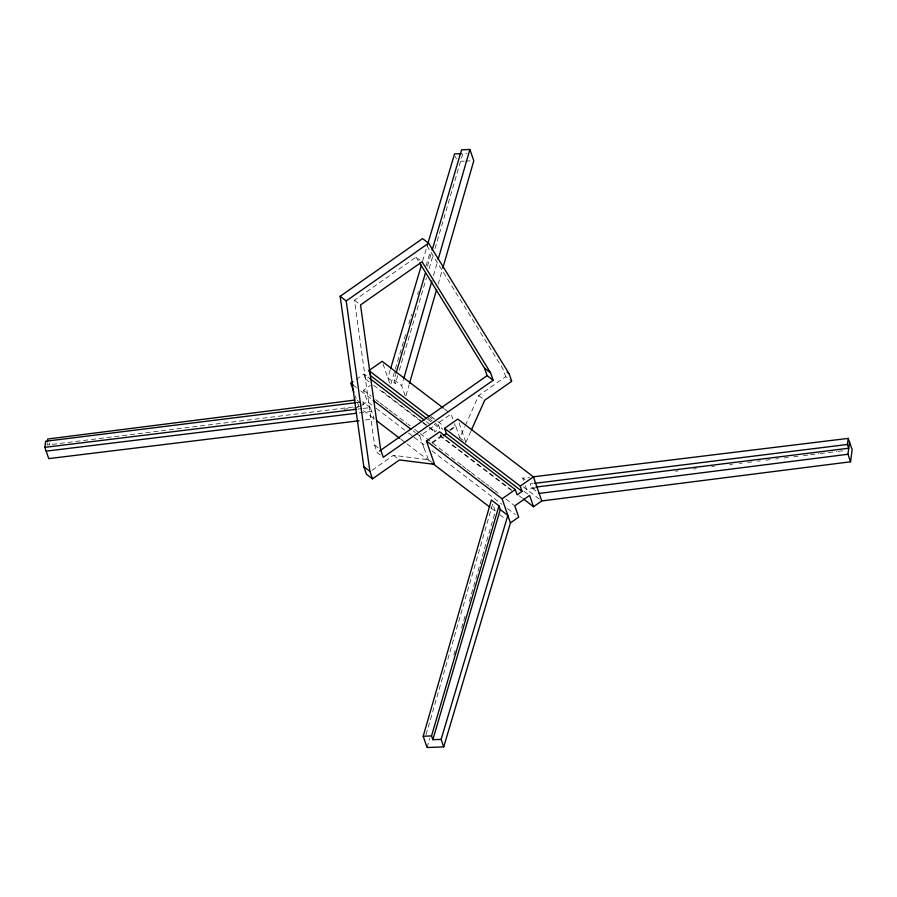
<?xml version="1.0" encoding="UTF-8"?>
<svg xmlns="http://www.w3.org/2000/svg" width="897" height="897" viewBox="0 0 897 897"><rect width="100%" height="100%" fill="white"/><g stroke="black" fill="none" stroke-linecap="round" stroke-linejoin="round"><path stroke-width="0.67" stroke-dasharray="4.49 3.36" d="M47.272 442.625L46.958 445.035L355.795 406.633M405.152 395.712L401.677 385.676L403.224 380.306M433.453 275.626L437.332 262.204M405.971 395.622L409.077 384.88M438.14 284.226L442.4 269.47M426.064 734.677L492.711 503.8L495.312 511.324L469.355 601.237M427.107 747.526L429.82 738.13M453.848 654.922L455.396 649.551M461.596 628.079L465.476 614.658M397.763 375.63L395.42 383.658L394.108 379.902L395.678 374.554M427.432 266.207L431.749 251.496M399.333 370.282L426.389 277.992M429.125 268.629L433.442 253.918M435.011 248.57L462.841 153.6L467.012 153.421M390.251 369.833L387.852 377.884L395.42 383.658M422.61 261.184L427.409 245.094M390.857 384.062L406.038 333.09M408.841 323.705L411.633 314.32M417.621 294.194L418.428 291.514M426.019 266.028L430.414 251.272M470.847 431.244L465.846 442.423L459.791 437.803L464.803 426.624M465.352 425.38L478.695 395.566L505.684 376.662L510.729 380.507M380.238 454.981L377.211 452.66L374.598 445.136L354.472 300.304L416.051 257.159L420.076 260.242M356.3 379.42L363.991 374.038L368.443 377.435M363.991 374.038L365.819 379.296L368.779 377.222M371.84 404.973L367.389 401.576L363.476 390.285L370.326 385.497M362.242 405.186L367.389 401.576M416.466 433.408L419.807 435.953L432.982 426.714L434.81 431.984L439.754 428.519L437.927 423.249L451.113 414.01L452.783 418.832M372.064 470.297L393.424 455.328L428.486 459.735L431.513 462.045M419.807 435.953L423.967 447.995L426.21 446.426M431.793 442.501L441.862 435.46M449.689 429.966L455.284 426.053L455.889 426.512L459.791 437.803M432.399 442.972L441.346 436.704M450.294 430.437L455.889 426.512M343.91 409.279L348.07 408.752M353.609 408.045L359.148 407.35M355.885 402.697L361.424 402.013M357.185 406.464L361.334 405.949M533.065 483.528L530.284 483.875L531.585 487.643L535.913 490.939M531.585 487.643L534.365 487.295M357.836 409.122L362.007 408.606M363.397 408.438L370.36 407.586L374.273 418.899L364.541 420.088M359.148 412.912L371.672 411.375M523.59 480.613L522.716 478.101L529.678 477.249M534.971 488.372L526.629 489.381L525.328 485.625M675.475 471.228L678.255 470.88M693.56 469.019L696.341 468.683M711.646 466.81L714.427 466.474M729.732 464.601L732.513 464.265M739.464 463.413L742.256 463.076M747.818 462.392L751.989 461.888M757.55 461.215L760.331 460.867M765.903 460.195L770.075 459.679M775.636 459.006L778.417 458.659M783.989 457.986L788.16 457.481M793.722 456.797L797.893 456.293M803.465 455.609L809.027 454.925M810.417 454.757L818.759 453.736M820.15 453.568L827.112 452.727M828.503 452.559L836.845 451.539M838.235 451.37L843.808 450.686M461.338 161.236L464.108 161.135M465.487 161.079L472.416 160.81M354.472 300.304L360.527 304.935M478.695 395.566L483.741 399.423M444.43 408.92L448.881 412.317M394.108 379.902L401.677 385.676M522.716 478.101L524.88 479.749M431.132 416.466L436.682 420.704M437.792 421.545L443.342 425.795M523.299 486.847L539.59 499.293M430.145 417.307L432.365 419M428.374 418.125L433.935 422.375M435.045 423.216L442.838 429.17M524.05 491.175L529.611 495.424M427.51 419.168L433.072 423.418M434.193 424.27L439.754 428.519M426.31 421.612L430.762 425.021M382.212 391.182L422.263 421.758M423.384 422.61L435.617 431.962M440.068 435.359L511.268 489.717M519.049 495.671L522.39 498.216M365.819 379.296L369.16 381.853M373.612 385.25L421.455 421.781M422.565 422.633L428.138 426.882M429.248 427.734L434.81 431.984M511.559 490.581L441.47 437.063L440.55 434.428M363.476 390.285L371.268 396.239M375.72 399.636L379.05 402.181M380.171 403.033L383.501 405.579M384.611 406.431L387.953 408.976M389.063 409.828L392.404 412.373M393.514 413.225L406.868 423.418M407.978 424.27L410.198 425.963M414.649 429.36L419.101 432.758M420.211 433.61L461.383 465.038M462.493 465.891L465.823 468.436M466.945 469.288L470.275 471.844M471.396 472.685L480.287 479.48M481.409 480.332L484.739 482.878M485.849 483.73L489.19 486.286M490.3 487.127L493.642 489.684M494.752 490.524L498.093 493.081M505.874 499.024L514.777 505.818M353.037 384.97L356.378 387.515M360.829 390.924L371.952 399.412M413.125 430.852L415.356 432.556M376.292 408.37L407.44 432.152M408.55 433.004L413.001 436.402M414.111 437.254L426.344 446.594M431.917 450.843L501.995 504.361M507.556 508.61L515.349 514.553M423.967 447.995L428.486 459.735M370.36 407.586L362.803 401.834L364.104 405.601L361.951 403.953M360.874 403.134L356.546 399.849L358.71 406.094M363.476 410.647L374.273 418.899M400.925 439.25L430.908 462.146M490.872 507.937L495.312 511.324M499.64 514.631L505.045 518.758M393.424 455.328L399.479 459.948M374.598 445.136L378.635 448.22M426.938 245.7L503.082 369.138L505.684 376.662M416.051 257.159L418.226 260.702M455.452 156.381L456.315 158.892M459.118 422.98L465.846 442.423M454.443 423.642L455.284 426.053M382.997 363.879L389.59 382.896M355.223 396.026L356.109 398.571M49.043 442.748L49.907 445.248"/><path stroke-width="1.35" d="M523.5 499.068L533.513 506.715L541.754 500.941L850.558 461.787L847.957 454.263L849.549 442.143M358.979 420.771L48.752 458.614L44.85 447.356L45.646 441.257L355.885 402.697M47.429 441.414L47.743 439.003L355.167 400.028M850.558 461.787L852.15 449.666L848.237 438.386L533.85 476.744M535.756 487.116L848.697 448.231L847.385 444.464L848.237 438.386M403.616 378.96L431.906 280.996M438.106 259.525L469.893 149.474L461.54 149.844L432.141 250.151M409.458 383.535L436.592 289.596M442.793 268.125L473.795 160.765L469.893 149.474M423.193 736.258L491.388 500.01L498.979 505.818L500.279 509.574L507.848 515.383L441.122 739.386L443.723 746.887L427.107 747.526L423.193 736.258L431.535 735.921L498.979 505.818M396.07 373.208L425.47 272.89M441.122 739.386L432.847 739.7L500.279 509.574M390.644 368.499L421.411 265.209M427.802 243.749L454.577 153.88L461.462 153.645M443.723 746.887L510.449 522.884L502.107 498.799L426.456 441.032L439.642 431.805L515.293 489.56L517.12 494.83L522.065 491.365L520.238 486.096L444.587 428.34L457.773 419.101L533.423 476.868L541.754 500.941M471.407 429.999L484.75 400.185L511.738 381.281L509.126 373.757L428.598 243.199L422.543 238.58L340.154 296.313L363.834 466.709L366.447 474.233L372.49 478.852L399.479 459.948L434.54 464.366L426.456 441.032M372.49 478.852L369.889 471.329L346.208 300.943L428.598 243.199M353.9 392.202L350.805 383.277L353.003 381.73M426.4 418.327L370.764 375.832L368.936 370.573L382.122 361.334L443.32 408.068M379.498 451.056L487.105 375.652L493.148 380.272L383.254 457.291L380.653 449.767L360.527 304.935L422.095 261.778L490.547 372.748L493.148 380.272M443.443 435.684L446.414 433.599L522.065 491.365M502.107 498.799L515.293 489.56M520.238 486.096L533.423 476.868M510.449 522.884L518.69 517.109L514.777 505.818L529.611 495.424L533.513 506.715M539.153 493.417L847.957 454.263M534.455 483.36L847.385 444.464M44.85 447.356L356.445 409.29M46.162 451.146L356.367 413.248M507.108 372.221L509.126 373.757M419.684 263.068L484.492 368.129L490.547 372.748M340.154 296.313L346.208 300.943M368.936 370.573L429.024 416.455M369.553 378.287L424.079 419.919M350.805 383.277L353.037 384.97M373.062 400.264L410.904 429.158M376.493 420.592L399.815 438.398M432.018 462.998L489.762 507.085M363.834 466.709L369.889 471.329M484.492 368.129L487.105 375.652M444.587 428.34L446.414 433.599M431.535 735.921L432.847 739.7"/></g></svg>
